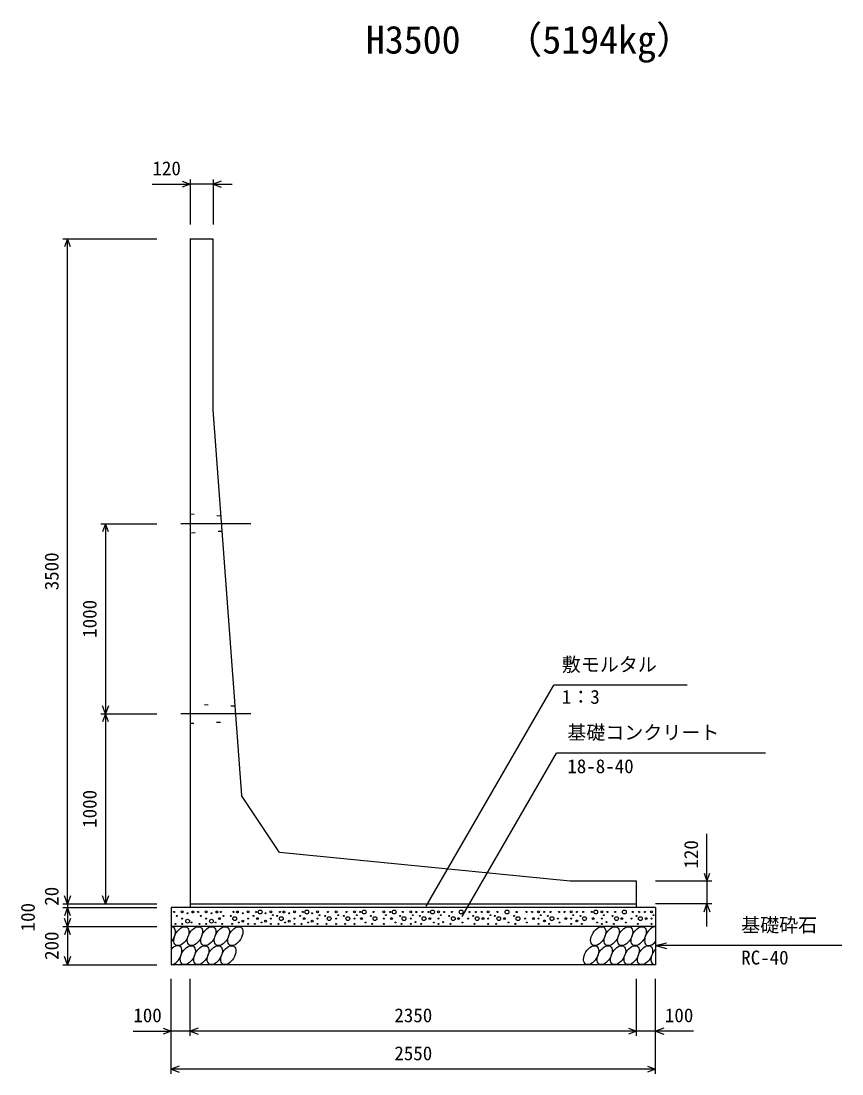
# Model space of a CAD drawing. Units: millimetres, scale not verified. Extents: x -67200 to 67200, y -23760 to 23760.
# Drawn here: x 28898 to 33218, y -13701 to -8160 of the extents above; entities that cross this region are included whole.
import ezdxf
from ezdxf.enums import TextEntityAlignment as Align

# ---------------------------------------------------------------- set-up
doc = ezdxf.new("R2010")
doc.units = ezdxf.units.MM
doc.header["$LTSCALE"] = 80
doc.linetypes.add('CHAIN1', pattern=[8, 5, -1, 1, -1])
doc.linetypes.add('DOTTED', pattern=[1.75, 0.25, -1.5])
for name, color, linetype, lineweight in [('0-0_CENTER', 7, 'CHAIN1', 25), ('0-1_DIM', 7, 'Continuous', 25), ('0-3_HATCH', 6, 'Continuous', 25), ('0-6_OUTLINE', 1, 'Continuous', 25), ('0-7_OUTLINE2', 4, 'DOTTED', 25), ('0-8_TXT', 7, 'Continuous', 25)]:
    doc.layers.add(name, color=color, linetype=linetype, lineweight=lineweight)
doc.styles.add('ＭＳ ゴシック', font='')
doc.styles.get('ＭＳ ゴシック').set_extended_font_data('MS Gothic')

msp = doc.modelspace()

# ---------------------------------------------------------------- linework, layer by layer
at = {"layer": '0-0_CENTER'}
for p, q in [((30107.43, -10805.79), (29738.24, -10805.79)), ((30107.43, -11805.79), (29738.24, -11805.79))]:
    msp.add_line(p, q, dxfattribs=at)
at = {"layer": '0-1_DIM'}
for p, q in [((29588.49, -9018.9), (29788.04, -9018.9)), ((29788.04, -8993.9), (29788.04, -9230.79)), ((29908.04, -9018.9), (29788.04, -9018.9)), ((29908.04, -8993.9), (29908.04, -9230.79)), ((29908.04, -9018.9), (30008.04, -9018.9)), ((29117.32, -9305.79), (29612.32, -9305.79)), ((29142.32, -12805.79), (29142.32, -9305.79)), ((29317.32, -10805.79), (29612.32, -10805.79)), ((29342.32, -10805.79), (29342.32, -11805.79)), ((31029.45, -12817.69), (31700.72, -11655.01)), ((32403.14, -11655.01), (31700.72, -11655.01)), ((29317.32, -11805.79), (29612.32, -11805.79)), ((29342.32, -11805.79), (29342.32, -12805.79)), ((31218.93, -12872.08), (31715.2, -12012.52)), ((32814.75, -12012.52), (31715.2, -12012.52)), ((32507.32, -12685.79), (32507.32, -12438.1)), ((32532.32, -12685.79), (32237.32, -12685.79)), ((32507.32, -12685.79), (32507.32, -12805.79)), ((29117.32, -12805.79), (29612.32, -12805.79)), ((29117.32, -12825.79), (29612.32, -12825.79)), ((29142.32, -12805.79), (29142.32, -12825.79)), ((29142.32, -12825.79), (29142.32, -12925.79)), ((32532.32, -12805.79), (32237.32, -12805.79)), ((32507.32, -12925.79), (32507.32, -12805.79)), ((29117.32, -12925.79), (29612.32, -12925.79)), ((29142.32, -12925.79), (29142.32, -13125.79)), ((32237.32, -13025.79), (32295.28, -13010.26)), ((33217.64, -13025.79), (32237.32, -13025.79)), ((32237.32, -13025.79), (32295.28, -13041.32)), ((29117.32, -13125.79), (29612.32, -13125.79)), ((29687.32, -13700.79), (29687.32, -13200.79)), ((29787.32, -13500.79), (29787.32, -13200.79)), ((32137.32, -13500.79), (32137.32, -13200.79)), ((32137.32, -13500.79), (32137.32, -13200.79)), ((32237.32, -13700.79), (32237.32, -13200.79)), ((29487.78, -13475.79), (29687.32, -13475.79)), ((29787.32, -13475.79), (29687.32, -13475.79)), ((32137.32, -13475.79), (29787.32, -13475.79)), ((32237.32, -13475.79), (32137.32, -13475.79)), ((32436.87, -13475.79), (32237.32, -13475.79)), ((32237.32, -13675.79), (29687.32, -13675.79))]:
    msp.add_line(p, q, dxfattribs=at)
for points in [[(29745.75, -9003.51), (29788.04, -9018.9), (29745.75, -9034.29)], [(29950.32, -9003.51), (29908.04, -9018.9), (29950.32, -9034.29)], [(29157.71, -9348.08), (29142.32, -9305.79), (29126.93, -9348.08)], [(29357.71, -10848.08), (29342.32, -10805.79), (29326.93, -10848.08)], [(29357.71, -11763.51), (29342.32, -11805.79), (29326.93, -11763.51)], [(29357.71, -11848.08), (29342.32, -11805.79), (29326.93, -11848.08)], [(32491.93, -12643.51), (32507.32, -12685.79), (32522.71, -12643.51)], [(29157.71, -12763.51), (29142.32, -12805.79), (29126.93, -12763.51)], [(29357.71, -12763.51), (29342.32, -12805.79), (29326.93, -12763.51)], [(29157.71, -12868.08), (29142.32, -12825.79), (29126.93, -12868.08)], [(32491.93, -12848.08), (32507.32, -12805.79), (32522.71, -12848.08)], [(29157.71, -12883.51), (29142.32, -12925.79), (29126.93, -12883.51)], [(29157.71, -12968.08), (29142.32, -12925.79), (29126.93, -12968.08)], [(29157.71, -13083.51), (29142.32, -13125.79), (29126.93, -13083.51)], [(29645.04, -13460.4), (29687.32, -13475.79), (29645.04, -13491.18)], [(29829.61, -13460.4), (29787.32, -13475.79), (29829.61, -13491.18)], [(32095.04, -13460.4), (32137.32, -13475.79), (32095.04, -13491.18)], [(32279.61, -13460.4), (32237.32, -13475.79), (32279.61, -13491.18)], [(29729.61, -13660.4), (29687.32, -13675.79), (29729.61, -13691.18)], [(32195.04, -13660.4), (32237.32, -13675.79), (32195.04, -13691.18)]]:
    msp.add_lwpolyline(points, dxfattribs=at)
at = {"layer": '0-3_HATCH'}
for centre, radius in [((29703.29, -12848.62), 2.5), ((29746.18, -12847.74), 5), ((29774.22, -12855.62), 2.5), ((29802.26, -12848.62), 5), ((29829.39, -12848.62), 2.5), ((29872.29, -12847.74), 5), ((29900.33, -12855.62), 2.5), ((29928.36, -12848.62), 5), ((29949.39, -12848.62), 2.5), ((30015.25, -12848.62), 2.5), ((30036.28, -12848.62), 5), ((30064.32, -12855.62), 2.5), ((30092.35, -12847.74), 5), ((30135.25, -12848.62), 2.5), ((30156.28, -12848.62), 10), ((30184.32, -12855.62), 2.5), ((30212.35, -12847.74), 5), ((30260.47, -12848.62), 2.5), ((30281.5, -12848.62), 5), ((30309.54, -12855.62), 2.5), ((30337.58, -12847.74), 5), ((30380.47, -12848.62), 2.5), ((30401.5, -12848.62), 10), ((30429.54, -12855.62), 2.5), ((30457.58, -12847.74), 5), ((30512.4, -12848.62), 2.5), ((30556.02, -12847.74), 5), ((30610.84, -12848.62), 2.5), ((30653.01, -12847.74), 5), ((30682.71, -12848.62), 2.5), ((30703.74, -12848.62), 10), ((30753.11, -12848.62), 2.5), ((30806.4, -12847.74), 5), ((30840.37, -12848.62), 2.5), ((30861.4, -12848.62), 10), ((30906.08, -12848.62), 2.5), ((30948.26, -12847.74), 5), ((30977.96, -12848.62), 2.5), ((31011.21, -12848.62), 2.5), ((31041.99, -12848.62), 2.5), ((31063.03, -12848.62), 10), ((31094.79, -12847.74), 5), ((31124.49, -12848.62), 2.5), ((31165.5, -12848.62), 2.5), ((31213.66, -12848.62), 10), ((31257.75, -12848.62), 2.5), ((31291, -12848.62), 2.5), ((31321.79, -12848.62), 2.5), ((31356.19, -12847.74), 5), ((31404.67, -12848.62), 2.5), ((31455.31, -12848.62), 10), ((31505.94, -12848.62), 2.5), ((31557.41, -12848.62), 2.5), ((31586.78, -12848.62), 2.5), ((31621.19, -12847.74), 5), ((31651.5, -12848.62), 2.5), ((31684.73, -12848.62), 2.5), ((31728.9, -12848.62), 2.5), ((31758.27, -12848.62), 2.5), ((31792.68, -12847.74), 5), ((31822.99, -12848.62), 2.5), ((31856.22, -12848.62), 2.5), ((31901.12, -12848.62), 2.5), ((31922.15, -12848.62), 10), ((31953.92, -12847.74), 5), ((31983.62, -12848.62), 2.5), ((32024.63, -12848.62), 2.5), ((32072.79, -12848.62), 10), ((32116.87, -12848.62), 2.5), ((32150.13, -12848.62), 2.5), ((32180.91, -12848.62), 2.5), ((32215.32, -12847.74), 5), ((29717.31, -12869.63), 2.5), ((29746.18, -12883.63), 2.5), ((29774.22, -12896.77), 10), ((29795.25, -12903.77), 2.5), ((29843.41, -12869.63), 2.5), ((29872.29, -12883.63), 2.5), ((29900.33, -12896.77), 10), ((29921.35, -12903.77), 2.5), ((29942.38, -12883.63), 5), ((29963.41, -12869.63), 2.5), ((30001.23, -12869.63), 2.5), ((30022.26, -12883.63), 10), ((30043.29, -12903.77), 2.5), ((30064.32, -12896.77), 5), ((30092.35, -12883.63), 2.5), ((30121.23, -12869.63), 2.5), ((30142.26, -12883.63), 5), ((30163.29, -12903.77), 2.5), ((30184.32, -12896.77), 5), ((30212.35, -12883.63), 2.5), ((30223.69, -12865.31), 2.5), ((30246.45, -12869.63), 2.5), ((30267.48, -12883.63), 10), ((30288.51, -12903.77), 2.5), ((30309.54, -12896.77), 5), ((30337.58, -12883.63), 2.5), ((30366.45, -12869.63), 2.5), ((30387.48, -12883.63), 5), ((30408.51, -12903.77), 2.5), ((30429.54, -12896.77), 5), ((30457.58, -12883.63), 2.5), ((30468.92, -12865.31), 2.5), ((30498.38, -12869.63), 2.5), ((30519.41, -12883.63), 10), ((30556.02, -12883.63), 2.5), ((30567.36, -12865.31), 2.5), ((30596.82, -12869.63), 2.5), ((30617.85, -12883.63), 10), ((30653.01, -12883.63), 2.5), ((30664.35, -12865.31), 2.5), ((30689.72, -12883.63), 5), ((30710.75, -12903.77), 2.5), ((30739.09, -12869.63), 2.5), ((30760.12, -12883.63), 10), ((30806.4, -12883.63), 2.5), ((30817.74, -12865.31), 2.5), ((30847.38, -12883.63), 5), ((30868.41, -12903.77), 2.5), ((30892.06, -12869.63), 2.5), ((30913.09, -12883.63), 10), ((30948.26, -12883.63), 2.5), ((30959.6, -12865.31), 2.5), ((30972.92, -12901.98), 2.5), ((30997.19, -12869.63), 2.5), ((31018.22, -12883.63), 10), ((31049.01, -12883.63), 5), ((31070.03, -12903.77), 2.5), ((31094.79, -12883.63), 2.5), ((31106.13, -12865.31), 2.5), ((31119.45, -12901.98), 2.5), ((31151.48, -12869.63), 2.5), ((31172.51, -12883.63), 10), ((31199.64, -12883.63), 5), ((31220.67, -12903.77), 2.5), ((31251.32, -12883.63), 2.5), ((31276.98, -12869.63), 2.5), ((31298.01, -12883.63), 10), ((31328.8, -12883.63), 5), ((31356.19, -12883.63), 2.5), ((31367.53, -12865.31), 2.5), ((31390.65, -12869.63), 2.5), ((31411.68, -12883.63), 10), ((31441.29, -12883.63), 5), ((31462.32, -12903.77), 2.5), ((31491.93, -12869.63), 2.5), ((31512.96, -12883.63), 10), ((31550.98, -12883.63), 2.5), ((31559.32, -12903.77), 2.5), ((31593.8, -12883.63), 5), ((31621.19, -12883.63), 2.5), ((31632.53, -12865.31), 2.5), ((31651.67, -12895.92), 5), ((31670.71, -12869.63), 2.5), ((31691.74, -12883.63), 10), ((31722.47, -12883.63), 2.5), ((31730.81, -12903.77), 2.5), ((31765.28, -12883.63), 5), ((31792.68, -12883.63), 2.5), ((31804.02, -12865.31), 2.5), ((31823.15, -12895.92), 5), ((31842.2, -12869.63), 2.5), ((31863.23, -12883.63), 10), ((31908.13, -12883.63), 5), ((31929.16, -12903.77), 2.5), ((31953.92, -12883.63), 2.5), ((31965.26, -12865.31), 2.5), ((31978.58, -12901.98), 2.5), ((32010.61, -12869.63), 2.5), ((32031.64, -12883.63), 10), ((32058.77, -12883.63), 5), ((32079.8, -12903.77), 2.5), ((32110.44, -12883.63), 2.5), ((32136.11, -12869.63), 2.5), ((32157.14, -12883.63), 10), ((32187.93, -12883.63), 5), ((32215.32, -12883.63), 2.5), ((32226.66, -12865.31), 2.5), ((29710.3, -12911.65), 2.5), ((29746.18, -12911.65), 2.5), ((29836.4, -12911.65), 2.5), ((29872.29, -12911.65), 2.5), ((29956.4, -12911.65), 2.5), ((30008.24, -12911.65), 2.5), ((30092.35, -12911.65), 2.5), ((30128.24, -12911.65), 2.5), ((30212.35, -12911.65), 2.5), ((30253.46, -12911.65), 2.5), ((30337.58, -12911.65), 2.5), ((30373.46, -12911.65), 2.5), ((30457.58, -12911.65), 2.5), ((30505.39, -12911.65), 2.5), ((30556.02, -12911.65), 2.5), ((30603.83, -12911.65), 2.5), ((30653.01, -12911.65), 2.5), ((30746.1, -12911.65), 2.5), ((30806.4, -12911.65), 2.5), ((30899.07, -12911.65), 2.5), ((30948.26, -12911.65), 2.5), ((31004.2, -12911.65), 2.5), ((31094.79, -12911.65), 2.5), ((31158.49, -12911.65), 2.5), ((31283.99, -12911.65), 2.5), ((31356.19, -12911.65), 2.5), ((31397.66, -12911.65), 2.5), ((31498.94, -12911.65), 2.5), ((31621.19, -12911.65), 2.5), ((31677.72, -12911.65), 2.5), ((31792.68, -12911.65), 2.5), ((31849.21, -12911.65), 2.5), ((31953.92, -12911.65), 2.5), ((32017.62, -12911.65), 2.5), ((32143.12, -12911.65), 2.5), ((32215.32, -12911.65), 2.5)]:
    msp.add_circle(centre, radius, dxfattribs=at)
for centre, start_param, end_param in [((29670.83, -12975.81), 4.385593, 6.6745444), ((32218.84, -12975.81), 0.3357715, 4.4411806), ((29704.6, -13075.79), 3.5111464, 7.548991), ((32252.6, -13075.79), 1.2110787, 3.5658734)]:
    msp.add_ellipse(centre, major_axis=(29.09, 47.08), ratio=0.5792, start_param=start_param, end_param=end_param, dxfattribs=at)
for centre in [(29741.78, -12975.81), (29812.73, -12975.81), (29883.67, -12975.81), (29954.62, -12975.81), (30025.56, -12975.81), (31935.06, -12975.81), (32006.01, -12975.81), (32076.95, -12975.81), (32147.9, -12975.81), (29775.54, -13075.79), (29846.49, -13075.79), (29917.43, -13075.79), (29988.38, -13075.79), (31897.88, -13075.79), (31968.82, -13075.79), (32039.77, -13075.79), (32110.71, -13075.79), (32181.66, -13075.79)]:
    msp.add_ellipse(centre, major_axis=(29.09, 47.08), ratio=0.5792, dxfattribs=at)
at = {"layer": '0-6_OUTLINE'}
for p, q in [((29787.32, -9305.79), (29907.32, -9305.79)), ((29787.32, -9305.79), (29787.32, -12825.79)), ((29907.32, -9305.79), (29907.32, -10205.79)), ((29907.32, -10205.79), (30057.32, -12235.79)), ((30257.32, -12535.79), (30057.32, -12235.79)), ((31787.32, -12685.79), (30257.32, -12535.79)), ((32137.32, -12685.79), (31787.32, -12685.79)), ((32137.32, -12825.79), (32137.32, -12685.79)), ((29787.32, -12805.79), (32137.32, -12805.79)), ((32237.32, -12825.79), (32237.32, -13125.79)), ((32237.32, -12925.79), (29687.32, -12925.79)), ((32237.32, -13125.79), (29687.32, -13125.79))]:
    msp.add_line(p, q, dxfattribs=at)
msp.add_lwpolyline([(32237.32, -12825.79), (29687.32, -12825.79), (29687.32, -13125.79)], dxfattribs=at)
at = {"layer": '0-7_OUTLINE2'}
for p, q in [((29948.7, -10765.79), (29787.32, -10755.2)), ((29954.61, -10845.79), (29787.32, -10855.79)), ((30022.59, -11765.79), (29787.32, -11755.79)), ((29787.32, -11855.79), (30028.5, -11845.79))]:
    msp.add_line(p, q, dxfattribs=at)

# ---------------------------------------------------------------- texts
at = {"layer": '0-1_DIM', "style": 'ＭＳ ゴシック'}
for s, p in [('120', (29589.4, -8993.9)), ('敷モルタル', (31743.57, -11605.01)), ('1：3', (31743.57, -11775.13)), ('基礎コンクリート', (31772.46, -11962.52)), ('18-8-40', (31772.46, -12140.15)), ('基礎砕石', (32687.57, -12975.79)), ('RC-40', (32687.57, -13147.17)), ('100', (29488.68, -13450.79)), ('2350', (30862.32, -13450.79)), ('100', (32285.96, -13450.79)), ('2550', (30862.32, -13650.79))]:
    msp.add_text(s, height=73.31, dxfattribs=at).set_placement(p, align=Align.BOTTOM_LEFT)
for s, p in [('3500', (29117.32, -11155.79)), ('1000', (29317.32, -11405.79)), ('1000', (29317.32, -12405.79)), ('120', (32482.32, -12620.15)), ('20', (29117.32, -12815.73)), ('100', (28992.32, -12950.79)), ('200', (29117.32, -13100.79))]:
    msp.add_text(s, height=73.31, rotation=90, dxfattribs=at).set_placement(p, align=Align.BOTTOM_LEFT)
at = {"layer": '0-8_TXT', "style": 'ＭＳ ゴシック'}
for s, p in [('H3500', (30712.32, -8375.55)), ('（5194kg）', (31440.94, -8375.55))]:
    msp.add_text(s, height=146.6, dxfattribs=at).set_placement(p, align=Align.BOTTOM_LEFT)

doc.saveas('drawing.dxf')
